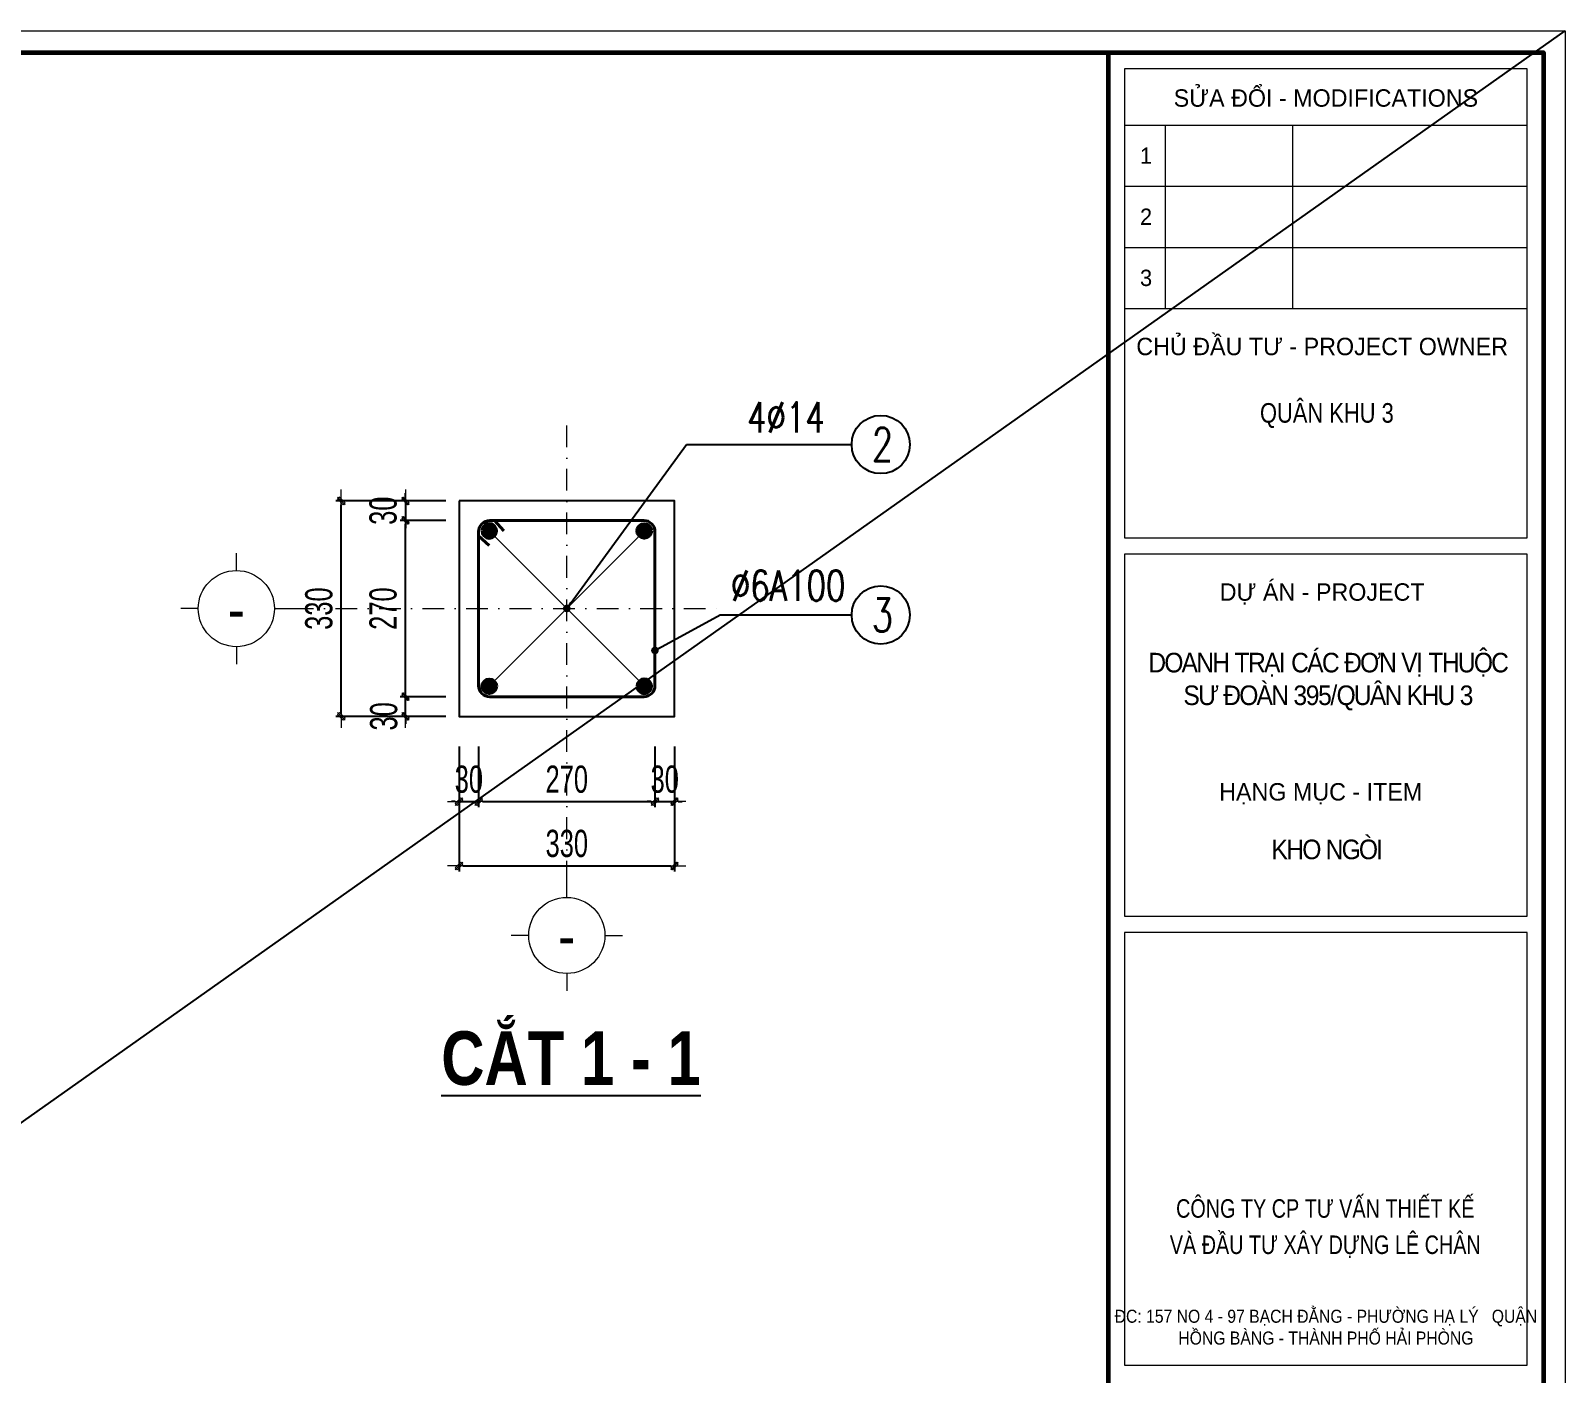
# Model space of a CAD drawing. Header units: millimetres. Extents: x -178395 to 493851, y -561170 to -280028.
# Drawn here: x -31726 to -24675, y -456834 to -450665 of the extents above; entities that cross this region are included whole.
import ezdxf
from ezdxf.enums import TextEntityAlignment as Align

# ---------------------------------------------------------------- set-up
doc = ezdxf.new("R2010")
doc.units = ezdxf.units.MM
doc.header["$MEASUREMENT"] = 0
doc.header["$PDMODE"] = 32
doc.linetypes.add('DASHDOT', pattern=[1, 0.5, -0.25, 0, -0.25])
doc.layers.get('Defpoints').update_dxf_attribs({"color": 1})
for name, color, linetype, lineweight in [('08. Net Text', 3, 'Continuous', 13), ('Khungten_LCDI', 7, 'Continuous', 5), ('LC Dim', 8, 'Continuous', 18), ('LC ISO', 153, 'Continuous', 13), ('LC Net dam2', 6, 'Continuous', 40), ('LC Net dam3', 1, 'Continuous', 60), ('LC Net manh', 133, 'Continuous', 5), ('LC Net thay', 63, 'Continuous', 25), ('LC Net truc', 79, 'DASHDOT', 13), ('LC Text1', 3, 'Continuous', 20), ('LC Text2', 7, 'Continuous', 25)]:
    doc.layers.add(name, color=color, linetype=linetype, lineweight=lineweight)
doc.layers.add('KCS_Plotter', color=11, linetype='Continuous', plot=False)
doc.styles.add('HOATBIF', font='hoatbif.shx', dxfattribs={"width": 0.7})
doc.styles.add('Khungten', font='VHAVAN.TTF', dxfattribs={"width": 0.9, "height": 5000})
doc.styles.add('LC 1', font='VHAVANB.TTF')
doc.styles.add('LC 3', font='vnsimli.shx', dxfattribs={"width": 0.75})
doc.styles.add('LC3', font='VHARIALB.TTF', dxfattribs={"width": 0.8})
doc.styles.add('Text Khung Ten', font='VHAVAN.TTF')
doc.styles.add('Title', font='VHBLACK.TTF', dxfattribs={"width": 0.8})
doc.dimstyles.new('1-100(1-50)', dxfattribs={"dimscale": 50, "dimtxt": 2.5, "dimasz": 0.35, "dimexe": 0.5, "dimexo": 0, "dimgap": 0.8, "dimtad": 1, "dimdec": 0, "dimzin": 0, "dimdsep": 46, "dimtxsty": 'HOATBIF', "dimblk1": 'DOT', "dimblk2": 'DOT', "dimsah": 1, "dimcen": -1, "dimdle": 1, "dimclrd": 256, "dimclre": 256, "dimclrt": 4, "dimadec": 3, "dimazin": 2, "dimtfac": 0.3333333333333333, "dimtdec": 0, "dimtix": 1, "dimtmove": 2, "dimatfit": 3, "dimldrblk": 'DOT', "dimfxl": 1, "dimtvp": 0.8333333333333334, "dimtolj": 1, "dimtzin": 0, "dimarcsym": 0})

# ---------------------------------------------------------------- blocks, each defined once
blk = doc.blocks.new('lcdi fix')
at = {"layer": 'Defpoints', "lineweight": 0}
blk.add_lwpolyline([(-1199.999999582767, -14849.99999999255), (-1199.999999582767, 14849.99999999255), (40799.99891111254, 14849.99999999255), (40799.99891111254, -14849.99999999255)], close=True, dxfattribs=at)
at = {"layer": 'Khungten_LCDI', "color": 5, "lineweight": 60}
blk.add_line((36600.02583062735, 14649.99999999255), (36600.02583062735, -14649.99999999255), dxfattribs=at)
at = {"layer": 'Khungten_LCDI', "color": 5, "lineweight": 25}
blk.add_line((40599.99900004354, -14649.99999999255), (40599.99900004354, 14649.99999999255), dxfattribs=at)
at = {"layer": 'Khungten_LCDI', "color": 9, "lineweight": 15}
for p, q in [((36750.02513940614, 13981.27512976249), (40449.99992020759, 13981.27512976249)), ((37122.65760470257, 13981.27512976249), (37122.65760470254, 12296.77231280552)), ((38292.76930031255, 13981.27512976249), (38292.76930031255, 12296.77231280552)), ((36750.02513940614, 13419.77419077684), (40449.99992021138, 13419.77419077684)), ((36750.02513940614, 12858.27325179118), (40449.99992021519, 12858.27325179118)), ((36750.02513940614, 12296.77231280552), (40449.99992021897, 12296.77231280552))]:
    blk.add_line(p, q, dxfattribs=at)
at = {"layer": 'Khungten_LCDI', "color": 5, "lineweight": 60}
blk.add_lwpolyline([(0, -14649.99999999255), (0, 14649.99999999255), (40599.99891117215, 14649.99999999255), (40599.99891117215, -14649.99999999255)], close=True, dxfattribs=at)
at = {"layer": 'Khungten_LCDI', "color": 9, "lineweight": 15}
for points in [[(36750.02513940614, 10190.36215135436), (40449.9999202339, 10190.36215135436), (40449.9999202041, 14500.00056800942), (36750.02513940614, 14500.00056800942)], [(36750.02496889672, 6711.542286322532), (40449.99974969468, 6711.542286322532), (40449.99974969468, 10040.36288679493), (36750.02496889672, 10040.36288679493)], [(36750.02502495137, 2587.221437875618), (40449.99980574933, 2587.221437875618), (40449.99980574933, 6561.543166530129), (36750.02502495137, 6561.543166530129)]]:
    blk.add_lwpolyline(points, close=True, dxfattribs=at)
at = {"color": 7, "style": 'Khungten'}
for s, p in [('söa ®æi - modifications', (38600.01252980512, 14151.4617836813)), ('chñ ®Çu t\xad - project owner', (38565.57125560918, 11868.2169807844)), ('dù ¸n - project', (38565.57108509979, 9611.80748452348)), ('h¹ng môc - item', (38552.46510473332, 7775.596831287228))]:
    blk.add_text(s, height=159.9999958502171, dxfattribs=at).set_placement(p, align=Align.CENTER)
at = {"color": 7, "style": 'Title', "width": 0.8}
for s, p in [('c«ng ty cp t\xad vÊn thiÕt kÕ', (38594.21919414488, 3941.873595946599)), ('vµ ®Çu t\xad x©y dùng lª ch©n', (38594.21919414488, 3608.587337957782))]:
    blk.add_text(s, height=169.9999955908556, dxfattribs=at).set_placement(p, align=Align.CENTER)
at = {"color": 4, "char_height": 179.9999953314942, "attachment_point": 5, "style": 'Khungten'}
for s, insert, width in [('{\\f.VnArialH|b0|i0|c0|p34;\\W0.8;qu©n khu 3}', (38609.02527756968, 11313.04032045403), 2315.239174475153), ('{\\f.VnArialH|b0|i0|c0|p34;\\W0.9;\\T0.9;doanh tr¹i c¸c ®¬n vÞ thuéc s\xad ®oµn 395/qu©n khu 3}', (38616.59573447103, 8868.327071813743), 3461.974560685278), ('{\\f.VnArialH|b0|i0|c0|p34;\\T0.9;kho ngßi}', (38609.02510706029, 7325.415664871041), 3712.55598912021)]:
    blk.add_mtext(s, dxfattribs=dict(at, insert=insert, width=width))
at = {"color": 7, "insert": (38600.01241535035, 3096.456882828323), "char_height": 120, "attachment_point": 2, "style": 'Khungten'}
blk.add_mtext_dynamic_manual_height_columns('®c: 157 no 4 - 97 b¹ch ®»ng - ph\xadêng h¹ lý   quËn hång bµng - thµnh phè h¶i phßng ', width=3886.568828173215, gutter_width=25, heights=[0], dxfattribs=at)
at = {"color": 7, "style": 'Khungten', "width": 0.8}
for tag, p in [('REVISION', (39498.75271332351, -10746.30395446718)), ('NGAYHT', (39546.07422497955, -11609.37091637403))]:
    blk.add_attdef(tag, text='', height=199.998925739526, dxfattribs=at).set_placement(p, align=Align.CENTER)
at = {"layer": '08. Net Text', "color": 7, "style": 'Text Khung Ten'}
blk.add_text('1', height=150, dxfattribs=at).set_placement((36891.65192946028, 13626.77405334987))
at = {"layer": '08. Net Text', "color": 7, "ltscale": 2, "style": 'Text Khung Ten'}
for s, p in [('2', (36891.65192946028, 13065.27311436422)), ('3', (36891.65192946028, 12503.77217537856))]:
    blk.add_text(s, height=150, dxfattribs=at).set_placement(p)
at = {"layer": 'LC Text1', "color": 3, "style": 'LC 1', "width": 1.834005631990714}
for tag, p, p2 in [('TENBANVE1', (36912.65773373929, -8885.760238945484), (40339.14503431407, -8885.760238945484)), ('TENBANVE2', (36912.65773373929, -9562.465564332902), (40339.14503431407, -9562.465564332902))]:
    blk.add_attdef(tag, text='', height=249.9999935159642, dxfattribs=at).set_placement(p, p2, align=Align.FIT)
at = {"layer": 'LC Text1', "style": 'Title', "width": 0.7}
blk.add_attdef('SOBANVE', text='', height=249.9999935159641, dxfattribs=at).set_placement((39561.98232412425, -13896.18071823567), align=Align.CENTER)
blk = doc.blocks.new('theptron1')
at = {"layer": 'LC Net dam3'}
for p, q in [((-0.5, 0), (0.5, 0)), ((-0.3535533905960619, 0.353553390592424), (0.3535533905960619, -0.353553390592424)), ((0.3535533905960619, 0.353553390592424), (-0.3535533905960619, -0.353553390592424)), ((0, 0.5), (0, -0.5))]:
    blk.add_line(p, q, dxfattribs=at)
blk.add_circle((0, 0), 0.4999999999978782, dxfattribs=at)
blk = doc.blocks.new('DOT')
at = {"layer": 'LC Dim'}
blk.add_line((-3, 0), (3, 0), dxfattribs=at)
at = {"layer": 'LC Dim', "color": 4}
blk.add_line((-1, -1), (1, 1), dxfattribs=at)
blk.add_lwpolyline([(0.5, 1), (-1, -0.5), (-0.5, -1), (1, 0.5)], close=True, dxfattribs=at)
blk = doc.blocks.new('*D293')
at = {"layer": 'Defpoints', "color": 0, "ltscale": 2, "transparency": 16777216}
for p in [(-29757.66896476362, -453954.2303369236), (-29667.66896476362, -453954.2303369236), (-29667.66896476362, -454207.7364221255)]:
    blk.add_point(p, dxfattribs=at)
at = {"layer": 'LC Dim', "lineweight": -2, "ltscale": 2, "transparency": 16777216}
for p, q in [((-29757.66896476362, -453954.2303369236), (-29757.66896476362, -454232.7364221255)), ((-29667.66896476362, -453954.2303369236), (-29667.66896476362, -454232.7364221255)), ((-29775.16896476362, -454207.7364221255), (-29792.66896476362, -454207.7364221255)), ((-29757.66896476362, -454207.7364221255), (-29667.66896476362, -454207.7364221255)), ((-29650.16896476362, -454207.7364221255), (-29632.66896476362, -454207.7364221255))]:
    blk.add_line(p, q, dxfattribs=at)
at = {"layer": 'LC Dim', "lineweight": -2, "ltscale": 2, "transparency": 16777216, "xscale": 17.5, "yscale": 17.5, "zscale": 17.5}
blk.add_blockref('DOT', (-29757.66896476362, -454207.7364221255), dxfattribs=at)
at = {"layer": 'LC Dim', "lineweight": -2, "ltscale": 2, "transparency": 16777216, "xscale": 17.5, "yscale": 17.5, "zscale": 17.5, "rotation": 180}
blk.add_blockref('DOT', (-29667.66896476362, -454207.7364221255), dxfattribs=at)
at = {"layer": 'LC Dim', "color": 4, "ltscale": 2, "transparency": 16777216, "insert": (-29712.66896476362, -454105.2364221255), "char_height": 125, "attachment_point": 5, "style": 'HOATBIF'}
blk.add_mtext('\\A1;30', dxfattribs=at)
blk = doc.blocks.new('_Dot')
at = {"color": 0, "linetype": 'ByBlock', "lineweight": -2}
blk.add_line((-0.5, 0), (-1, 0), dxfattribs=at)
at = {"color": 0, "linetype": 'ByBlock', "const_width": 0.5}
blk.add_lwpolyline([(-0.25, 0, 1), (0.25, 0, 1)], format="xyb", close=True, dxfattribs=at)
blk = doc.blocks.new('*D294')
at = {"layer": 'Defpoints', "color": 0, "ltscale": 2, "transparency": 16777216}
for p in [(-29667.66896476362, -453954.2303369236), (-28857.66896476362, -453954.2303369236), (-28857.66896476362, -454207.7364221255)]:
    blk.add_point(p, dxfattribs=at)
at = {"layer": 'LC Dim', "lineweight": -2, "ltscale": 2, "transparency": 16777216}
for p, q in [((-29667.66896476362, -453954.2303369236), (-29667.66896476362, -454232.7364221255)), ((-28857.66896476362, -453954.2303369236), (-28857.66896476362, -454232.7364221255)), ((-29650.16896476362, -454207.7364221255), (-28875.16896476362, -454207.7364221255))]:
    blk.add_line(p, q, dxfattribs=at)
at = {"layer": 'LC Dim', "lineweight": -2, "ltscale": 2, "transparency": 16777216, "xscale": 17.5, "yscale": 17.5, "zscale": 17.5, "rotation": 180}
blk.add_blockref('DOT', (-29667.66896476362, -454207.7364221255), dxfattribs=at)
at = {"layer": 'LC Dim', "lineweight": -2, "ltscale": 2, "transparency": 16777216, "xscale": 17.5, "yscale": 17.5, "zscale": 17.5}
blk.add_blockref('DOT', (-28857.66896476362, -454207.7364221255), dxfattribs=at)
at = {"layer": 'LC Dim', "color": 4, "ltscale": 2, "transparency": 16777216, "insert": (-29262.66896476362, -454105.2364221255), "char_height": 125, "attachment_point": 5, "style": 'HOATBIF'}
blk.add_mtext('\\A1;270', dxfattribs=at)
blk = doc.blocks.new('*D295')
at = {"layer": 'Defpoints', "color": 0, "ltscale": 2, "transparency": 16777216}
for p in [(-28857.66896476362, -453954.2303369236), (-28767.66896476362, -453954.2303369236), (-28767.66896476362, -454207.7364221255)]:
    blk.add_point(p, dxfattribs=at)
at = {"layer": 'LC Dim', "lineweight": -2, "ltscale": 2, "transparency": 16777216}
for p, q in [((-28857.66896476362, -453954.2303369236), (-28857.66896476362, -454232.7364221255)), ((-28767.66896476362, -453954.2303369236), (-28767.66896476362, -454232.7364221255)), ((-28875.16896476362, -454207.7364221255), (-28892.66896476362, -454207.7364221255)), ((-28857.66896476362, -454207.7364221255), (-28767.66896476362, -454207.7364221255)), ((-28750.16896476362, -454207.7364221255), (-28732.66896476362, -454207.7364221255))]:
    blk.add_line(p, q, dxfattribs=at)
at = {"layer": 'LC Dim', "lineweight": -2, "ltscale": 2, "transparency": 16777216, "xscale": 17.5, "yscale": 17.5, "zscale": 17.5}
blk.add_blockref('DOT', (-28857.66896476362, -454207.7364221255), dxfattribs=at)
at = {"layer": 'LC Dim', "lineweight": -2, "ltscale": 2, "transparency": 16777216, "xscale": 17.5, "yscale": 17.5, "zscale": 17.5, "rotation": 180}
blk.add_blockref('DOT', (-28767.66896476362, -454207.7364221255), dxfattribs=at)
at = {"layer": 'LC Dim', "color": 4, "ltscale": 2, "transparency": 16777216, "insert": (-28812.66896476362, -454105.2364221255), "char_height": 125, "attachment_point": 5, "style": 'HOATBIF'}
blk.add_mtext('\\A1;30', dxfattribs=at)
blk = doc.blocks.new('*D296')
at = {"layer": 'Defpoints', "color": 0, "ltscale": 2, "transparency": 16777216}
for p in [(-29757.66896476362, -453954.2303369236), (-28767.66896476362, -453954.2303369236), (-28767.66896476362, -454502.9691839276)]:
    blk.add_point(p, dxfattribs=at)
at = {"layer": 'LC Dim', "lineweight": -2, "ltscale": 2, "transparency": 16777216}
for p, q in [((-29757.66896476362, -453954.2303369236), (-29757.66896476362, -454527.9691839276)), ((-28767.66896476362, -453954.2303369236), (-28767.66896476362, -454527.9691839276)), ((-29740.16896476362, -454502.9691839276), (-28785.16896476362, -454502.9691839276))]:
    blk.add_line(p, q, dxfattribs=at)
at = {"layer": 'LC Dim', "lineweight": -2, "ltscale": 2, "transparency": 16777216, "xscale": 17.5, "yscale": 17.5, "zscale": 17.5, "rotation": 180}
blk.add_blockref('DOT', (-29757.66896476362, -454502.9691839276), dxfattribs=at)
at = {"layer": 'LC Dim', "lineweight": -2, "ltscale": 2, "transparency": 16777216, "xscale": 17.5, "yscale": 17.5, "zscale": 17.5}
blk.add_blockref('DOT', (-28767.66896476362, -454502.9691839276), dxfattribs=at)
at = {"layer": 'LC Dim', "color": 4, "ltscale": 2, "transparency": 16777216, "insert": (-29262.66896476362, -454400.4691839276), "char_height": 125, "attachment_point": 5, "style": 'HOATBIF'}
blk.add_mtext('\\A1;330', dxfattribs=at)
blk = doc.blocks.new('*D297')
at = {"layer": 'Defpoints', "color": 0, "ltscale": 2, "transparency": 16777216}
for p in [(-30003.80720254179, -453725.7737709391), (-29817.89054485038, -453725.7737709391), (-29817.89054485061, -453815.7737709391)]:
    blk.add_point(p, dxfattribs=at)
at = {"layer": 'LC Dim', "lineweight": -2, "ltscale": 2, "transparency": 16777216}
for p, q in [((-29817.89054485038, -453725.7737709391), (-30028.80720254179, -453725.7737709391)), ((-30003.80720254179, -453708.2737709391), (-30003.80720254179, -453690.7737709391)), ((-30003.80720254179, -453815.7737709391), (-30003.80720254179, -453725.7737709391)), ((-29817.89054485061, -453815.7737709391), (-30028.80720254179, -453815.7737709391)), ((-30003.80720254179, -453833.2737709391), (-30003.80720254179, -453850.7737709391))]:
    blk.add_line(p, q, dxfattribs=at)
at = {"layer": 'LC Dim', "lineweight": -2, "ltscale": 2, "transparency": 16777216, "xscale": 17.5, "yscale": 17.5, "zscale": 17.5}
for p, rotation in [((-30003.80720254179, -453725.7737709391), 270), ((-30003.80720254179, -453815.7737709391), 90)]:
    blk.add_blockref('DOT', p, dxfattribs=dict(at, rotation=rotation))
at = {"layer": 'LC Dim', "color": 4, "ltscale": 2, "transparency": 16777216, "insert": (-30103.35446455747, -453815.7737709389), "char_height": 125, "attachment_point": 5, "rotation": 90, "style": 'HOATBIF'}
blk.add_mtext('\\A1;30', dxfattribs=at)
blk = doc.blocks.new('*D298')
at = {"layer": 'Defpoints', "color": 0, "ltscale": 2, "transparency": 16777216}
for p in [(-30003.80720254162, -452915.7737709391), (-29817.89054484945, -452915.7737709391), (-29817.89054484945, -453725.7737709391)]:
    blk.add_point(p, dxfattribs=at)
at = {"layer": 'LC Dim', "lineweight": -2, "ltscale": 2, "transparency": 16777216}
for p, q in [((-29817.89054484945, -452915.7737709391), (-30028.80720254162, -452915.7737709391)), ((-30003.80720254162, -453708.2737709391), (-30003.80720254162, -452933.2737709391)), ((-29817.89054484945, -453725.7737709391), (-30028.80720254162, -453725.7737709391))]:
    blk.add_line(p, q, dxfattribs=at)
at = {"layer": 'LC Dim', "lineweight": -2, "ltscale": 2, "transparency": 16777216, "xscale": 17.5, "yscale": 17.5, "zscale": 17.5}
for p, rotation in [((-30003.80720254162, -452915.7737709391), 90), ((-30003.80720254162, -453725.7737709391), 270)]:
    blk.add_blockref('DOT', p, dxfattribs=dict(at, rotation=rotation))
at = {"layer": 'LC Dim', "color": 4, "ltscale": 2, "transparency": 16777216, "insert": (-30106.30720254174, -453320.773770939), "char_height": 125, "attachment_point": 5, "rotation": 90, "style": 'HOATBIF'}
blk.add_mtext('\\A1;270', dxfattribs=at)
blk = doc.blocks.new('*D299')
at = {"layer": 'Defpoints', "color": 0, "ltscale": 2, "transparency": 16777216}
for p in [(-30299.03996434413, -452825.7737709391), (-29817.89054484945, -452825.7737709391), (-29817.89054485015, -453815.7737709391)]:
    blk.add_point(p, dxfattribs=at)
at = {"layer": 'LC Dim', "lineweight": -2, "ltscale": 2, "transparency": 16777216}
for p, q in [((-29817.89054484945, -452825.7737709391), (-30324.03996434413, -452825.7737709391)), ((-30299.03996434413, -453798.2737709391), (-30299.03996434413, -452843.2737709391)), ((-29817.89054485015, -453815.7737709391), (-30324.03996434413, -453815.7737709391))]:
    blk.add_line(p, q, dxfattribs=at)
at = {"layer": 'LC Dim', "lineweight": -2, "ltscale": 2, "transparency": 16777216, "xscale": 17.5, "yscale": 17.5, "zscale": 17.5}
for p, rotation in [((-30299.03996434413, -452825.7737709391), 90), ((-30299.03996434413, -453815.7737709391), 270)]:
    blk.add_blockref('DOT', p, dxfattribs=dict(at, rotation=rotation))
at = {"layer": 'LC Dim', "color": 4, "ltscale": 2, "transparency": 16777216, "insert": (-30401.53996434426, -453320.773770939), "char_height": 125, "attachment_point": 5, "rotation": 90, "style": 'HOATBIF'}
blk.add_mtext('\\A1;330', dxfattribs=at)
blk = doc.blocks.new('TTRUC')
at = {"layer": 'LC ISO'}
for p, q in [((0, 6.94551799677526), (0, 10.13175513561828)), ((-6.94551799677526, 0), (-10.13175513561828, 0)), ((6.94551799677526, 0), (10.13175513561828, 0)), ((0, -6.94551799677526), (0, -10.13175513561828))]:
    blk.add_line(p, q, dxfattribs=at)
at = {"layer": 'LC Net manh'}
blk.add_circle((0, 0), 6.94551799677526, dxfattribs=at)
blk = doc.blocks.new('TIEUDE1')
at = {"layer": 'LC Text2', "color": 7, "style": 'LC 1'}
blk.add_attdef('TIªU§Ò', text='', height=5, dxfattribs=at).set_placement((0, 0), align=Align.BOTTOM_CENTER)
blk.add_attdef('TL', text='', height=3, dxfattribs=at).set_placement((0, -2), align=Align.TOP_CENTER)
blk = doc.blocks.new('*D162')
at = {"layer": 'Defpoints', "color": 0, "ltscale": 2, "transparency": 16777216}
for p in [(-29817.89054484945, -452825.7737709391), (-30003.80720252679, -452915.7737709392), (-29817.89054484945, -452915.7737709392)]:
    blk.add_point(p, dxfattribs=at)
at = {"layer": 'LC Dim', "lineweight": -2, "ltscale": 2, "transparency": 16777216}
for p, q in [((-29817.89054484945, -452825.7737709391), (-30028.80720252679, -452825.7737709391)), ((-30003.80720252679, -452808.2737709391), (-30003.80720252679, -452790.7737709391)), ((-30003.80720252679, -452825.7737709391), (-30003.80720252679, -452915.7737709392)), ((-29817.89054484945, -452915.7737709392), (-30028.80720252679, -452915.7737709392)), ((-30003.80720252679, -452933.2737709392), (-30003.80720252679, -452950.7737709392))]:
    blk.add_line(p, q, dxfattribs=at)
at = {"layer": 'LC Dim', "lineweight": -2, "ltscale": 2, "transparency": 16777216, "xscale": 17.5, "yscale": 17.5, "zscale": 17.5}
for p, rotation in [((-30003.80720252679, -452825.7737709391), 270), ((-30003.80720252679, -452915.7737709392), 90)]:
    blk.add_blockref('DOT', p, dxfattribs=dict(at, rotation=rotation))
at = {"layer": 'LC Dim', "color": 4, "ltscale": 2, "transparency": 16777216, "insert": (-30106.30720252691, -452870.773770939), "char_height": 125, "attachment_point": 5, "rotation": 90, "style": 'HOATBIF'}
blk.add_mtext('\\A1;30', dxfattribs=at)

msp = doc.modelspace()

# ---------------------------------------------------------------- linework, layer by layer
at = {"layer": 'KCS_Plotter', "ltscale": 250}
msp.add_line((-45674.7153042718, -465515.382913463), (-24674.7158489241, -450665.38291347), dxfattribs=at)
at = {"layer": 'LC Dim', "ltscale": 2}
for p, q in [((-29618.79929441096, -452963.8640790482), (-28905.75927287502, -453676.9041005883)), ((-28905.75927287502, -452963.8640790482), (-29618.79929441096, -453676.9041005883))]:
    msp.add_line(p, q, dxfattribs=at)
at = {"layer": 'LC Net dam2'}
for p, q in [((-29594.95193067704, -452915.7737709389), (-29551.88985216733, -452964.0775296628)), ((-29667.66896476362, -452987.0166529985), (-29618.5858437959, -453030.773521292))]:
    msp.add_line(p, q, dxfattribs=at)
msp.add_lwpolyline([(-29667.66896476362, -452966.8017090398), (-29667.66896476362, -453674.7458328377, 0.414213562373095), (-29616.64102666242, -453725.7737709389), (-28908.6969028646, -453725.7737709389, 0.414213562373095), (-28857.66896476362, -453674.7458328377), (-28857.66896476362, -452966.8017090398, 0.414213562373095), (-28908.6969028646, -452915.7737709389), (-29616.64102666242, -452915.7737709389, 0.414213562373095)], format="xyb", close=True, dxfattribs=at)
at = {"layer": 'LC Net thay', "linetype": 'Continuous', "ltscale": 1000}
msp.add_lwpolyline([(-29757.66896476362, -452825.7737709389), (-29757.66896476362, -453815.7737709389), (-28767.66896476362, -453815.7737709389), (-28767.66896476362, -452825.7737709389)], close=True, dxfattribs=at)
at = {"layer": 'LC Net truc', "ltscale": 200}
for p, q in [((-29262.66896476362, -454579.6775050459), (-29262.66896476362, -452476.5428847768)), ((-30525.7377782422, -453320.7737709389), (-28565.43776152817, -453320.7737709389))]:
    msp.add_line(p, q, dxfattribs=at)
at = {"layer": 'LC Text2', "ltscale": 100}
for centre in [(-27819.89339699455, -452566.7549927856), (-27819.89339699455, -453350.0337287507)]:
    msp.add_circle(centre, 133.765917908898, dxfattribs=at)

# ---------------------------------------------------------------- block references
at = {"layer": 'LC Dim', "yscale": 60.00000000069849}
for p, xscale, zscale in [((-29618.79929441096, -452963.8640790482), -60.00000000069849, 60.00000000064909), ((-28906.53863511606, -452963.8640790482), 60.00000000069849, 60.00000000069849)]:
    msp.add_blockref('theptron1', p, dxfattribs=dict(at, xscale=xscale, zscale=zscale))
for p, xscale, zscale, rotation in [((-29618.79929440793, -453677.6834628289), 60.00000000069849, 60.00000000069849, 180.0000000004822), ((-28906.53863511303, -453677.6834628263), -60.00000000069849, 60.00000000064909, 180)]:
    msp.add_blockref('theptron1', p, dxfattribs=dict(at, xscale=xscale, zscale=zscale, rotation=rotation))
at = {"layer": 'LC ISO', "xscale": 25.19610424696835, "yscale": 25.19610424696835, "zscale": 25.19610424696835}
for p in [(-30781.01853684393, -453320.7737709389), (-29262.66896476339, -454822.3580073798)]:
    msp.add_blockref('TTRUC', p, dxfattribs=at)
at = {"layer": 'LC Net thay', "xscale": 0.5000000000000013, "yscale": 0.5000000000000013, "zscale": 0.5000000000000013}
msp.add_blockref('lcdi fix', (-45074.71530448041, -458090.3829134663), dxfattribs=at)
at = {"layer": 'LC Text2'}
ref = msp.add_blockref('TIEUDE1', (-29237.31481291562, -455582.9779763401), dxfattribs=dict(at, xscale=-50.00000000009664, yscale=50.00000000009664, zscale=50.00000000009664))
ref.add_attrib('TIªU§Ò', '%%Uc¾t 1 - 1', dxfattribs={"color": 7, "height": 246.220730126512, "style": 'LC3', "width": 0.8}).set_placement((-29243.2267977048, -455582.9779763401), align=Align.BOTTOM_CENTER)

# ---------------------------------------------------------------- texts
at = {"layer": 'LC Text1', "ltscale": 0.2, "style": 'LC 1', "width": 0.9}
for p in [(-30781.01853684393, -453481.2738935177), (-29262.66896476339, -454982.8581299586)]:
    msp.add_text('-', height=197.2853535353064, dxfattribs=at).set_placement(p, align=Align.BOTTOM_CENTER)
at = {"layer": 'LC Text2', "linetype": 'ByBlock', "style": 'LC 3', "width": 0.75}
for s, p in [('4%%C14', (-28434.26548230018, -452511.323439915)), ('%%C6A100', (-28509.01668447092, -453284.6021758802))]:
    msp.add_text(s, height=138.8888921383897, dxfattribs=at).set_placement(p)
at = {"layer": 'LC Text2', "ltscale": 100, "style": 'LC 3', "width": 0.75}
for s, p in [('2', (-27812.34480212488, -452566.7549927856)), ('3', (-27812.34480212488, -453350.0337287507))]:
    msp.add_text(s, height=152.7777813522287, dxfattribs=at).set_placement(p, align=Align.MIDDLE_CENTER)

# ---------------------------------------------------------------- dimensions: what is measured, and where the dimension line sits
at = {"layer": 'LC Dim', "ltscale": 2}
for base, p1, p2, picture, middle in [((-30299.03996434413, -452825.7737709391), (-29817.89054485013, -453815.7737709389), (-29817.89054484943, -452825.7737709389), '*D299', (-30401.53996434426, -453320.773770939)), ((-30003.80720252679, -452915.7737709392), (-29817.89054484943, -452825.7737709389), (-29817.89054484943, -452915.7737709389), '*D162', (-30106.30720252691, -452870.773770939)), ((-30003.80720254162, -452915.7737709391), (-29817.89054484943, -453725.7737709389), (-29817.89054484943, -452915.7737709389), '*D298', (-30106.30720254174, -453320.773770939))]:
    dim = msp.add_linear_dim(base=base, p1=p1, p2=p2, angle=90, dimstyle='1-100(1-50)', override={"dimlfac": 0.3333333333333333}, dxfattribs=at)
    dim.commit()
    dim.dimension.update_dxf_attribs({"geometry": picture, "text_midpoint": middle})
dim = msp.add_linear_dim(base=(-30003.80720254179, -453725.7737709391), p1=(-29817.8905448506, -453815.7737709389), p2=(-29817.89054485036, -453725.7737709389), angle=90, dimstyle='1-100(1-50)', override={"dimlfac": 0.3333333333333333}, dxfattribs=at)
dim.commit()
dim.dimension.update_dxf_attribs({"geometry": '*D297', "text_midpoint": (-30103.35446455747, -453815.7737709389), "dimtype": 160})
for base, p1, p2, picture, middle in [((-29667.66896476362, -454207.7364221255), (-29757.66896476362, -453954.2303369236), (-29667.66896476362, -453954.2303369236), '*D293', (-29712.66896476362, -454105.2364221255)), ((-28767.66896476362, -454502.9691839276), (-29757.66896476362, -453954.2303369236), (-28767.66896476362, -453954.2303369236), '*D296', (-29262.66896476362, -454400.4691839276)), ((-28857.66896476362, -454207.7364221255), (-29667.66896476362, -453954.2303369236), (-28857.66896476362, -453954.2303369236), '*D294', (-29262.66896476362, -454105.2364221255)), ((-28767.66896476362, -454207.7364221255), (-28857.66896476362, -453954.2303369236), (-28767.66896476362, -453954.2303369236), '*D295', (-28812.66896476362, -454105.2364221255))]:
    dim = msp.add_linear_dim(base=base, p1=p1, p2=p2, dimstyle='1-100(1-50)', override={"dimlfac": 0.3333333333333333}, dxfattribs=at)
    dim.commit()
    dim.dimension.update_dxf_attribs({"geometry": picture, "text_midpoint": middle})

# ---------------------------------------------------------------- leaders
for points in [[(-29262.66896476362, -453319.9944086977), (-28713.1543742814, -452566.7549927856), (-27953.65931490342, -452566.7549927856)], [(-28857.66896476362, -453513.0090017321), (-28557.45477670895, -453350.0337287507), (-27953.65931490342, -453350.0337287507)]]:
    msp.add_leader(points, dimstyle='1-100(1-50)', override={"dimasz": 0.7}, dxfattribs=at)

doc.saveas('drawing.dxf')
